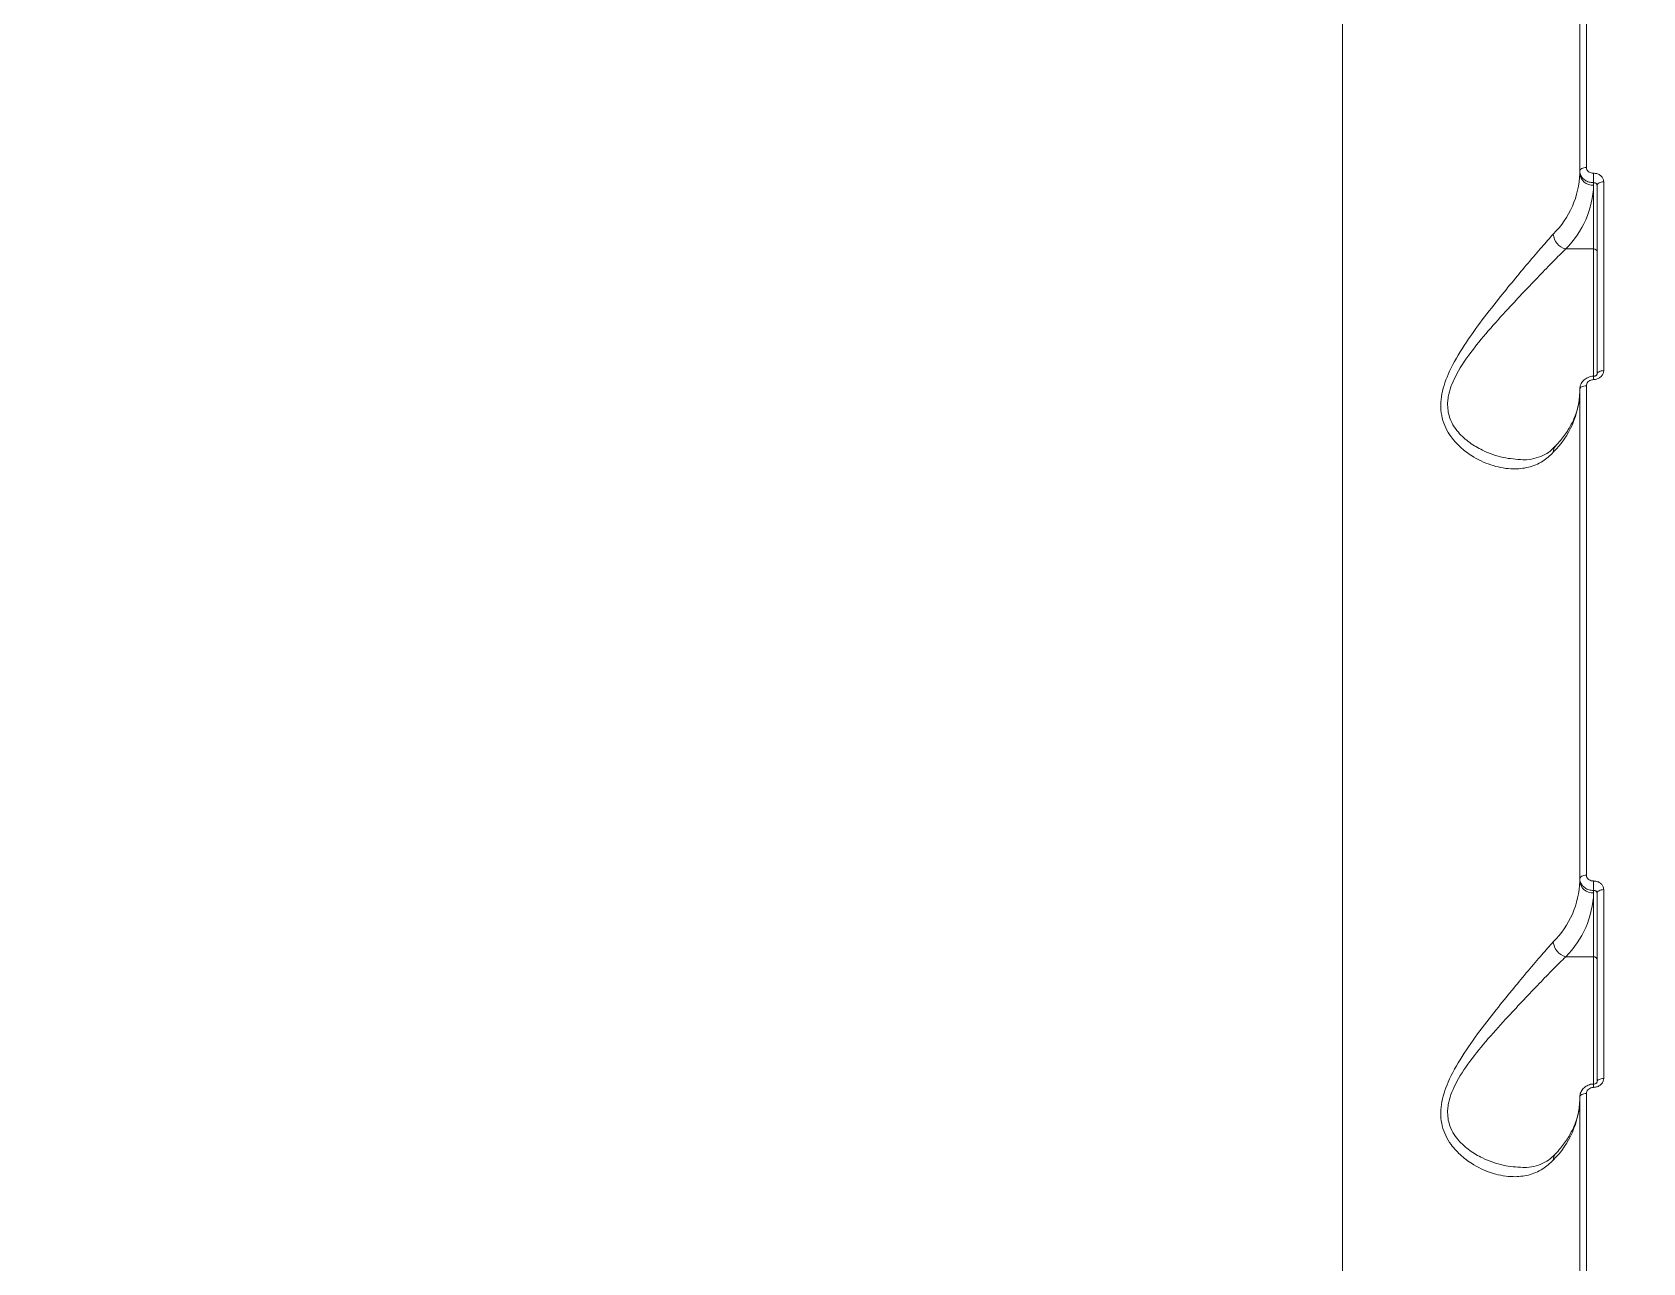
# Model space of a CAD drawing. Header units: millimetres. Extents: x -6104 to 7803, y -6013 to 4803.
# Drawn here: x 230.6 to 464.6, y 1284.2 to 1463 of the extents above; entities that cross this region are included whole.
import ezdxf

# ---------------------------------------------------------------- set-up
doc = ezdxf.new("R2010")
doc.units = ezdxf.units.MM
doc.layers.add('DIKOM_ОБЪЕКТ', color=7, linetype='Continuous')

msp = doc.modelspace()

# ---------------------------------------------------------------- linework, layer by layer
at = {"layer": 'DIKOM_ОБЪЕКТ', "color": 7, "linetype": 'Continuous', "lineweight": 15}
for p, q in [((455.419, 1513.967), (455.419, 1442.822)), ((456.379, 1443.337), (456.379, 1514.482)), ((420.917, 1504.793), (420.917, 1204.785)), ((455.419, 1442.822), (455.419, 1442.483)), ((457.419, 1441.128), (457.419, 1440.768)), ((457.419, 1440.768), (457.419, 1431.5)), ((457.919, 1440.728), (457.919, 1413.299)), ((458.885, 1413.813), (458.885, 1441.243)), ((453.369, 1431.5), (457.419, 1431.5)), ((457.419, 1431.5), (457.419, 1412.942)), ((455.419, 1411.107), (455.419, 1339.962)), ((456.379, 1340.477), (456.379, 1411.622)), ((455.419, 1339.962), (455.419, 1339.623)), ((458.885, 1310.953), (458.885, 1338.383)), ((457.419, 1338.268), (457.419, 1337.908)), ((457.419, 1337.908), (457.419, 1328.64)), ((457.919, 1337.868), (457.919, 1310.439)), ((453.369, 1328.64), (457.419, 1328.64)), ((457.419, 1328.64), (457.419, 1310.082)), ((455.419, 1308.247), (455.419, 1237.102)), ((456.379, 1237.617), (456.379, 1308.762))]:
    msp.add_line(p, q, dxfattribs=at)
at = {"layer": 'DIKOM_ОБЪЕКТ', "color": 7, "linetype": 'Continuous', "lineweight": 15, "flags": 128}
for points in [[(455.419, 1442.822), (455.437, 1442.92), (455.492, 1443.015), (455.579, 1443.102), (455.698, 1443.179), (455.843, 1443.243), (456.009, 1443.292), (456.189, 1443.324), (456.379, 1443.337)], [(457.919, 1440.728), (457.938, 1440.826), (457.992, 1440.921), (458.081, 1441.009), (458.2, 1441.086), (458.346, 1441.15), (458.513, 1441.199), (458.694, 1441.23), (458.885, 1441.243)], [(457.919, 1413.299), (457.938, 1413.397), (457.992, 1413.492), (458.081, 1413.579), (458.2, 1413.656), (458.346, 1413.721), (458.513, 1413.769), (458.694, 1413.801), (458.885, 1413.813)], [(455.419, 1411.107), (455.437, 1411.205), (455.492, 1411.3), (455.579, 1411.387), (455.698, 1411.464), (455.843, 1411.528), (456.009, 1411.577), (456.189, 1411.609), (456.379, 1411.622)], [(455.419, 1339.962), (455.437, 1340.06), (455.492, 1340.155), (455.579, 1340.242), (455.698, 1340.319), (455.843, 1340.383), (456.009, 1340.432), (456.189, 1340.464), (456.379, 1340.477)], [(457.919, 1337.868), (457.938, 1337.966), (457.992, 1338.061), (458.081, 1338.148), (458.2, 1338.226), (458.346, 1338.29), (458.513, 1338.338), (458.694, 1338.37), (458.885, 1338.383)], [(457.919, 1310.439), (457.938, 1310.537), (457.992, 1310.632), (458.081, 1310.719), (458.2, 1310.796), (458.346, 1310.86), (458.513, 1310.909), (458.694, 1310.94), (458.885, 1310.953)], [(455.419, 1308.247), (455.437, 1308.345), (455.492, 1308.439), (455.579, 1308.527), (455.698, 1308.604), (455.843, 1308.668), (456.009, 1308.717), (456.189, 1308.748), (456.379, 1308.762)]]:
    msp.add_lwpolyline(points, dxfattribs=at)
at = {"layer": 'DIKOM_ОБЪЕКТ', "color": 7, "linetype": 'Continuous', "lineweight": 15}
for centre, radius, start, end in [((442.306, 1442.957), 13.122, 314.85942, 357.92783), ((457.287, 1442.637), 1.874, 184.73539, 274.05921), ((480.249, 1442.45), 22.868, 179.87326, 183.31234), ((443.65, 1441.266), 13.778, 314.85929, 357.92839), ((453.932, 1433.807), 2.375, 183.66189, 256.28626), ((457.452, 1431.033), 0.468, 4.73523, 94.0588), ((459.837, 1412.649), 2.46, 172.16329, 183.48829), ((442.306, 1411.242), 13.122, 314.8588, 357.92816), ((452.875, 1401.976), 1.314, 138.29336, 181.54525), ((442.306, 1340.097), 13.122, 314.85911, 357.92799), ((457.287, 1339.777), 1.874, 184.73539, 274.05921), ((480.247, 1339.59), 22.866, 179.87329, 183.31245), ((443.65, 1338.406), 13.778, 314.85937, 357.92831), ((453.932, 1330.947), 2.375, 183.66106, 256.2863), ((457.452, 1328.173), 0.468, 4.73784, 94.06013), ((459.839, 1309.789), 2.462, 172.16766, 183.48392), ((442.306, 1308.382), 13.122, 314.85911, 357.92799), ((452.875, 1299.116), 1.314, 138.29275, 181.54586)]:
    msp.add_arc(centre, radius, start, end, dxfattribs=at)
for points, knots in [([(616.126, 1572.506), (611.805, 1573.286), (600.163, 1575.386), (580.856, 1578.286), (558.193, 1581.037), (535.041, 1583.15), (511.471, 1584.603), (487.553, 1585.369), (463.815, 1585.434), (440.334, 1584.814), (417.18, 1583.539), (393.975, 1581.588), (370.8, 1578.939), (347.738, 1575.585), (325.297, 1571.6), (303.538, 1567.011), (282.509, 1561.861), (261.866, 1556.064), (241.699, 1549.614), (222.093, 1542.517), (203.478, 1534.93), (185.895, 1526.891), (169.362, 1518.446), (153.607, 1509.457), (138.723, 1499.932), (124.783, 1489.893), (112.094, 1479.561), (100.668, 1468.977), (90.497, 1458.189), (81.397, 1447.022), (73.516, 1435.492), (67.5, 1425.127), (64.699, 1418.586), (63.619, 1416.063)], [0, 0, 0, 0, 0.01925833, 0.05188317, 0.0845331, 0.11715799, 0.1507304, 0.18433025, 0.21790277, 0.25052757, 0.28317749, 0.31580239, 0.34937479, 0.38297461, 0.41654709, 0.44917194, 0.48182185, 0.5144467, 0.54801918, 0.58161901, 0.61519147, 0.64781625, 0.68046622, 0.713091, 0.74666346, 0.78026328, 0.81383574, 0.84646058, 0.87911047, 0.91173526, 0.94530768, 0.97890743, 1, 1, 1, 1]), ([(64.066, 1415.822), (64.304, 1416.381), (65.369, 1418.878), (67.57, 1423.275), (70.674, 1429.008), (74.106, 1434.691), (77.832, 1440.325), (81.858, 1445.903), (86.178, 1451.423), (90.791, 1456.878), (95.692, 1462.266), (100.877, 1467.582), (106.343, 1472.822), (112.086, 1477.983), (118.1, 1483.059), (124.382, 1488.048), (130.927, 1492.946), (137.729, 1497.749), (144.784, 1502.453), (152.086, 1507.054), (159.63, 1511.551), (167.409, 1515.938), (175.418, 1520.213), (183.651, 1524.373), (192.102, 1528.415), (200.765, 1532.335), (209.632, 1536.131), (218.697, 1539.799), (227.954, 1543.338), (237.395, 1546.744), (247.013, 1550.015), (256.801, 1553.149), (266.752, 1556.143), (276.858, 1558.995), (287.112, 1561.703), (297.506, 1564.264), (308.032, 1566.678), (318.682, 1568.942), (329.448, 1571.054), (340.322, 1573.013), (351.297, 1574.818), (362.363, 1576.467), (373.512, 1577.959), (384.737, 1579.292), (396.028, 1580.466), (407.377, 1581.48), (418.776, 1582.334), (430.216, 1583.025), (441.688, 1583.556), (453.184, 1583.921), (463.431, 1584.11), (469.844, 1584.136), (472.418, 1584.146)], [0, 0, 0, 0, 0.0058769, 0.0262677, 0.0466645, 0.067067, 0.0874749, 0.1078878, 0.128305, 0.1487259, 0.1691502, 0.1895772, 0.2100064, 0.2304373, 0.2508697, 0.271303, 0.2917369, 0.3121714, 0.332606, 0.3530405, 0.3734749, 0.393909, 0.4143427, 0.4347761, 0.4552088, 0.4756411, 0.4960728, 0.516504, 0.5369346, 0.5573646, 0.5777942, 0.5982232, 0.6186516, 0.6390797, 0.6595072, 0.6799343, 0.700361, 0.7207873, 0.7412132, 0.7616388, 0.7820641, 0.8024891, 0.8229138, 0.8433384, 0.8637627, 0.8841868, 0.9046108, 0.9250347, 0.9454584, 0.965882, 0.9863058, 1, 1, 1, 1]), ([(455.419, 1442.822), (455.429, 1442.697), (455.453, 1442.379), (455.692, 1441.899), (456.145, 1441.469), (456.744, 1441.179), (457.194, 1441.145), (457.419, 1441.128)], [0, 0, 0, 0, 0.1407314, 0.3554411, 0.5702911, 0.7851609, 1, 1, 1, 1]), ([(457.381, 1442.5), (457.268, 1442.508), (457.043, 1442.522), (456.742, 1442.664), (456.516, 1442.877), (456.396, 1443.115), (456.383, 1443.274), (456.379, 1443.337)], [0, 0, 0, 0, 0.215144, 0.4301774, 0.6450072, 0.8595055, 1, 1, 1, 1]), ([(458.885, 1441.243), (458.877, 1441.337), (458.859, 1441.575), (458.679, 1441.934), (458.339, 1442.254), (457.888, 1442.468), (457.55, 1442.489), (457.381, 1442.5)], [0, 0, 0, 0, 0.1406196, 0.3551097, 0.569874, 0.784881, 1, 1, 1, 1]), ([(457.419, 1441.128), (457.475, 1441.127), (457.588, 1441.124), (457.738, 1441.059), (457.851, 1440.956), (457.911, 1440.839), (457.917, 1440.759), (457.919, 1440.728)], [0, 0, 0, 0, 0.21548223, 0.4306634, 0.64537344, 0.85958681, 1, 1, 1, 1]), ([(451.562, 1433.656), (451.017, 1433.049), (449.908, 1431.815), (447.935, 1429.491), (445.805, 1426.937), (443.438, 1424.028), (440.859, 1420.725), (438.29, 1417.096), (436.245, 1413.494), (435.3, 1410.547), (435.17, 1408.413), (435.386, 1406.874), (435.906, 1405.448), (436.823, 1403.931), (438.207, 1402.462), (440.289, 1400.983), (442.856, 1399.869), (445.557, 1399.416), (447.983, 1399.678), (449.971, 1400.46), (451.063, 1401.476), (451.562, 1401.941)], [0, 0, 0, 0, 0.0545822, 0.1110312, 0.1659469, 0.2220125, 0.2890715, 0.35796, 0.4226727, 0.4774036, 0.5047496, 0.5330998, 0.5623536, 0.5923823, 0.6398895, 0.6885844, 0.7592831, 0.8320601, 0.8901599, 0.9498679, 1, 1, 1, 1]), ([(447.13, 1400.87), (446.187, 1400.93), (444.239, 1401.056), (441.595, 1402.008), (439.381, 1403.292), (437.929, 1404.565), (436.945, 1405.923), (436.291, 1407.404), (436.146, 1408.851), (436.338, 1410.291), (436.664, 1411.48), (437.61, 1413.616), (439.445, 1416.383), (442.126, 1419.644), (444.81, 1422.618), (447.31, 1425.287), (449.52, 1427.6), (451.604, 1429.755), (452.775, 1430.913), (453.369, 1431.5)], [0, 0, 0, 0, 0.0837323, 0.173044, 0.2302398, 0.2886003, 0.3225473, 0.3574045, 0.4073006, 0.4205928, 0.4517243, 0.4838927, 0.5607485, 0.6426286, 0.7267575, 0.794632, 0.8636879, 0.9308942, 1, 1, 1, 1]), ([(457.381, 1412.499), (457.492, 1412.508), (457.772, 1412.529), (458.194, 1412.691), (458.576, 1412.989), (458.835, 1413.379), (458.868, 1413.669), (458.885, 1413.813)], [0, 0, 0, 0, 0.1418386, 0.3567127, 0.5713354, 0.7857041, 1, 1, 1, 1]), ([(457.399, 1412.989), (457.43, 1412.989), (457.516, 1412.989), (457.654, 1413.029), (457.784, 1413.098), (457.872, 1413.179), (457.917, 1413.259), (457.921, 1413.285), (457.919, 1413.301), (457.919, 1413.301)], [0, 0, 0, 0, 0.0835058, 0.233533, 0.3871846, 0.5495164, 0.7301584, 0.9907668, 1, 1, 1, 1]), ([(455.438, 1411.141), (455.434, 1411.192), (455.41, 1411.464), (455.597, 1411.946), (456.009, 1412.492), (456.621, 1412.853), (457.123, 1413.013), (457.385, 1412.98), (457.401, 1412.978)], [0, 0, 0, 0, 0.0530881, 0.2781565, 0.5037683, 0.7375287, 0.9841252, 1, 1, 1, 1]), ([(456.379, 1411.622), (456.39, 1411.718), (456.412, 1411.912), (456.585, 1412.172), (456.839, 1412.371), (457.12, 1412.48), (457.307, 1412.494), (457.381, 1412.499)], [0, 0, 0, 0, 0.21423002, 0.42855539, 0.64316427, 0.85808208, 1, 1, 1, 1]), ([(451.897, 1402.854), (452.136, 1403.123), (452.834, 1403.909), (453.773, 1405.237), (454.618, 1406.834), (455.172, 1408.451), (455.396, 1409.762), (455.414, 1410.538), (455.419, 1410.767)], [0, 0, 0, 0, 0.1033902, 0.301913, 0.501741, 0.7047515, 0.9124606, 1, 1, 1, 1]), ([(447.13, 1400.869), (447.18, 1400.865), (447.757, 1400.818), (448.75, 1400.996), (450.027, 1401.412), (451.059, 1402.025), (451.635, 1402.606), (451.893, 1402.866)], [0, 0, 0, 0, 0.02618567, 0.29862297, 0.5705706, 0.80744042, 1, 1, 1, 1]), ([(455.419, 1339.962), (455.429, 1339.837), (455.453, 1339.519), (455.692, 1339.039), (456.145, 1338.608), (456.744, 1338.319), (457.194, 1338.285), (457.419, 1338.268)], [0, 0, 0, 0, 0.1407225, 0.3554427, 0.570294, 0.7851602, 1, 1, 1, 1]), ([(457.381, 1339.64), (457.268, 1339.647), (457.043, 1339.662), (456.742, 1339.804), (456.516, 1340.017), (456.396, 1340.255), (456.383, 1340.414), (456.379, 1340.477)], [0, 0, 0, 0, 0.2151359, 0.430187, 0.6449695, 0.8594785, 1, 1, 1, 1]), ([(458.885, 1338.383), (458.877, 1338.477), (458.859, 1338.715), (458.679, 1339.074), (458.339, 1339.394), (457.888, 1339.607), (457.55, 1339.629), (457.381, 1339.64)], [0, 0, 0, 0, 0.1406203, 0.3550991, 0.5698748, 0.7848829, 1, 1, 1, 1]), ([(457.419, 1338.268), (457.475, 1338.267), (457.588, 1338.264), (457.738, 1338.199), (457.851, 1338.096), (457.911, 1337.979), (457.917, 1337.899), (457.919, 1337.868)], [0, 0, 0, 0, 0.2154645, 0.4306326, 0.6453321, 0.8595937, 1, 1, 1, 1]), ([(451.562, 1330.796), (451.017, 1330.189), (449.908, 1328.955), (447.935, 1326.631), (445.805, 1324.077), (443.438, 1321.168), (440.859, 1317.865), (438.29, 1314.236), (436.245, 1310.634), (435.3, 1307.687), (435.17, 1305.553), (435.386, 1304.014), (435.906, 1302.588), (436.823, 1301.071), (438.207, 1299.602), (440.289, 1298.123), (442.856, 1297.009), (445.557, 1296.556), (447.983, 1296.817), (449.971, 1297.6), (451.063, 1298.616), (451.562, 1299.081)], [0, 0, 0, 0, 0.0545825, 0.1110315, 0.1659469, 0.2220129, 0.2890721, 0.3579606, 0.4226734, 0.4774043, 0.5047508, 0.5331002, 0.5623537, 0.5923827, 0.63989, 0.6885845, 0.7592845, 0.8320601, 0.8901606, 0.949868, 1, 1, 1, 1]), ([(447.13, 1298.01), (446.187, 1298.07), (444.239, 1298.196), (441.595, 1299.148), (439.381, 1300.432), (437.929, 1301.705), (436.945, 1303.063), (436.291, 1304.544), (436.146, 1305.991), (436.338, 1307.431), (436.664, 1308.62), (437.61, 1310.756), (439.445, 1313.522), (442.126, 1316.784), (444.81, 1319.758), (447.31, 1322.427), (449.52, 1324.74), (451.604, 1326.894), (452.775, 1328.053), (453.369, 1328.64)], [0, 0, 0, 0, 0.0837314, 0.1730447, 0.2302404, 0.2886004, 0.3225478, 0.357405, 0.4073003, 0.420593, 0.4517245, 0.4838934, 0.560749, 0.6426286, 0.7267579, 0.7946319, 0.8636881, 0.9308935, 1, 1, 1, 1]), ([(457.381, 1309.639), (457.492, 1309.648), (457.772, 1309.669), (458.194, 1309.831), (458.576, 1310.129), (458.835, 1310.519), (458.868, 1310.809), (458.885, 1310.953)], [0, 0, 0, 0, 0.1418408, 0.3567172, 0.5713429, 0.7857125, 1, 1, 1, 1]), ([(457.399, 1310.129), (457.43, 1310.129), (457.516, 1310.129), (457.654, 1310.169), (457.784, 1310.238), (457.872, 1310.319), (457.917, 1310.399), (457.921, 1310.425), (457.919, 1310.441), (457.919, 1310.441)], [0, 0, 0, 0, 0.0835103, 0.2335571, 0.3872047, 0.5495018, 0.7302004, 0.9908197, 1, 1, 1, 1]), ([(455.438, 1308.281), (455.434, 1308.332), (455.41, 1308.604), (455.597, 1309.086), (456.009, 1309.632), (456.621, 1309.993), (457.123, 1310.152), (457.385, 1310.12), (457.401, 1310.118)], [0, 0, 0, 0, 0.05309246, 0.27815531, 0.50378115, 0.73753001, 0.98412644, 1, 1, 1, 1]), ([(456.379, 1308.762), (456.39, 1308.858), (456.412, 1309.051), (456.584, 1309.312), (456.839, 1309.511), (457.12, 1309.62), (457.307, 1309.634), (457.381, 1309.639)], [0, 0, 0, 0, 0.214245, 0.4285807, 0.6431614, 0.8580879, 1, 1, 1, 1]), ([(451.897, 1299.994), (452.136, 1300.263), (452.834, 1301.049), (453.773, 1302.376), (454.618, 1303.974), (455.172, 1305.591), (455.396, 1306.902), (455.414, 1307.678), (455.419, 1307.907)], [0, 0, 0, 0, 0.1033905, 0.3019131, 0.5017388, 0.7047507, 0.9124633, 1, 1, 1, 1]), ([(447.13, 1298.009), (447.18, 1298.005), (447.757, 1297.958), (448.75, 1298.136), (450.027, 1298.552), (451.059, 1299.165), (451.635, 1299.746), (451.893, 1300.006)], [0, 0, 0, 0, 0.0261858, 0.2986248, 0.5705691, 0.8074403, 1, 1, 1, 1])]:
    msp.add_open_spline(points, degree=3, knots=knots, dxfattribs=at)

doc.saveas('drawing.dxf')
